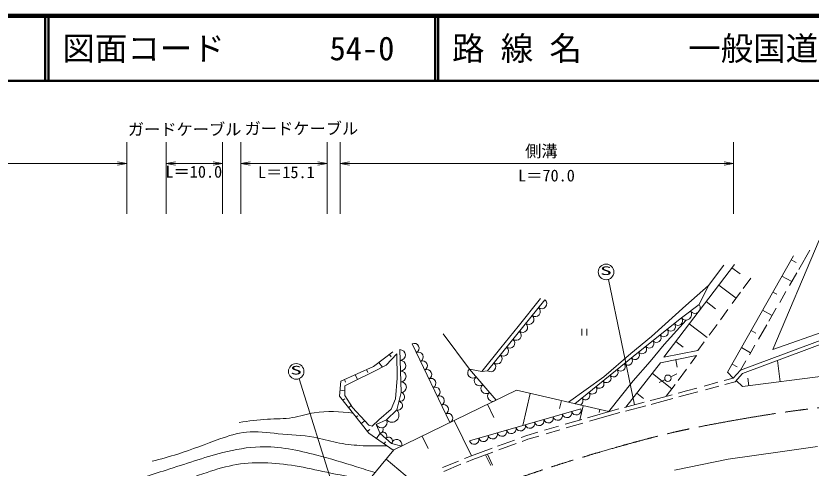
# Model space of a CAD drawing. Units: millimetres, scale not verified. Extents: x 40000 to 680000, y 20000 to 380000.
# Drawn here: x 113219 to 235658, y 310428 to 380000 of the extents above; entities that cross this region are included whole.
import ezdxf
from ezdxf.enums import TextEntityAlignment as Align

# ---------------------------------------------------------------- set-up
doc = ezdxf.new("R2010")
doc.units = ezdxf.units.MM
doc.header["$LTSCALE"] = 1000
doc.linetypes.add('CHAIN', pattern=[18.5, 12, -1.5, 3.5, -1.5])
for name, color, linetype, lineweight in [('M-BGD', 7, 'Continuous', 13), ('M-BMK', 2, 'CHAIN', 13), ('M-STR-STR3', 7, 'Continuous', 13), ('M-STR-STRC', 7, 'Continuous', 13), ('M-TTL', 7, 'Continuous', 13), ('M-TTL-LINE', 7, 'Continuous', 50), ('M-TTL-TXT', 7, 'Continuous', 13)]:
    doc.layers.add(name, color=color, linetype=linetype, lineweight=lineweight)
doc.styles.add('ＭＳ ゴシック', font='')
doc.styles.get('ＭＳ ゴシック').set_extended_font_data('MS Gothic')

# ---------------------------------------------------------------- blocks, each defined once
blk = doc.blocks.new('open_arrow')
at = {"color": 0, "linetype": 'Continuous', "lineweight": -2}
blk.add_lwpolyline([(7.5, 1.25), (0, 0), (7.5, -1.25)], dxfattribs=at)

msp = doc.modelspace()

# ---------------------------------------------------------------- linework, layer by layer
at = {"layer": 'M-BGD'}
for p, q in [((236922, 345490), (229743, 328662)), ((232938, 343082), (222790, 325189)), ((233772, 341007), (235487, 343964)), ((223868, 341758), (212986, 327493)), ((219866, 338513), (222235, 341671)), ((233348, 342037), (232589, 342467)), ((224713, 340305), (223478, 341247)), ((232319, 338501), (233451, 340453)), ((225211, 338067), (226369, 339651)), ((232678, 339121), (231175, 339973)), ((216379, 335433), (219866, 338513)), ((218424, 335596), (219866, 338513)), ((224106, 336556), (221447, 338584)), ((223501, 335729), (224798, 337503)), ((230399, 337162), (229780, 337514)), ((230822, 335918), (231789, 337586)), ((185830, 325409), (194660, 336332)), ((190560, 332232), (193986, 336537)), ((215728, 333531), (218424, 335596)), ((220934, 334945), (219503, 336036)), ((211062, 330695), (216379, 335433)), ((221687, 333248), (222855, 334846)), ((229646, 333891), (228193, 334715)), ((229138, 333015), (230300, 335018)), ((209077, 328280), (215728, 333531)), ((213033, 329435), (216429, 333199)), ((187866, 328952), (190560, 332232)), ((200367, 330844), (200367, 331844)), ((201117, 331844), (201117, 330844)), ((219680, 330504), (216900, 332624)), ((219954, 330879), (221172, 332545)), ((227549, 330273), (228828, 332479)), ((183057, 325672), (178987, 331082)), ((207904, 328063), (211062, 330695)), ((224773, 325485), (239639, 331046)), ((227149, 331175), (226419, 331589)), ((229743, 328662), (238216, 331662)), ((180057, 317427), (174223, 329543)), ((210862, 326810), (213033, 329435)), ((215969, 329013), (214816, 329892)), ((218231, 328522), (219198, 329845)), ((225118, 324973), (239849, 330484)), ((168277, 326083), (171274, 328297)), ((172535, 322049), (172337, 328650)), ((184952, 325291), (187866, 328952)), ((204701, 324709), (209077, 328280)), ((212986, 327493), (218231, 328522)), ((226333, 328176), (224934, 328969)), ((226160, 327877), (227008, 329340)), ((171890, 328005), (170252, 326268)), ((170993, 327520), (170721, 327888)), ((171940, 324283), (171890, 328005)), ((203745, 324484), (207904, 328063)), ((218035, 327738), (212495, 326611)), ((215046, 325937), (214813, 327082)), ((218035, 327738), (217069, 326444)), ((224773, 325485), (225621, 326948)), ((230466, 326974), (230882, 323722)), ((163255, 323788), (168277, 326083)), ((170252, 326268), (168118, 325176)), ((169653, 325961), (169109, 326697)), ((212495, 326611), (207111, 319816)), ((208237, 323869), (210862, 326810)), ((224261, 325999), (223496, 326433)), ((168118, 325176), (165289, 323786)), ((165825, 324049), (165480, 324804)), ((167384, 325137), (167181, 325582)), ((187142, 320877), (183057, 325672)), ((183057, 325672), (184952, 325291)), ((184952, 325291), (185830, 325409)), ((198317, 320547), (203745, 324484)), ((199269, 320327), (204701, 324709)), ((214219, 322625), (211220, 325002)), ((214063, 324468), (214963, 324908)), ((216466, 325636), (215180, 323913)), ((222790, 325189), (223650, 324255)), ((223650, 324255), (224773, 325485)), ((223975, 323721), (225118, 324973)), ((225094, 322983), (237858, 324614)), ((163066, 321493), (163255, 323788)), ((163985, 323630), (163799, 324036)), ((165289, 323786), (163850, 323091)), ((171691, 321106), (171940, 324283)), ((204451, 319094), (208237, 323869)), ((213163, 324038), (212253, 323618)), ((214705, 323277), (213361, 321475)), ((219168, 323051), (221315, 323627)), ((222292, 323890), (223650, 324255)), ((222399, 323297), (223975, 323721)), ((224128, 323888), (225094, 322983)), ((225916, 324254), (226062, 323107)), ((163850, 322334), (163140, 322392)), ((163850, 323091), (163850, 321603)), ((171418, 313221), (190281, 322405)), ((171890, 319369), (172535, 322049)), ((190281, 322405), (204519, 319113)), ((215197, 321977), (216484, 322330)), ((216484, 322330), (218043, 322748)), ((216641, 321751), (218202, 322170)), ((219399, 322491), (221470, 323048)), ((167575, 315823), (163066, 321493)), ((163845, 321107), (163555, 320877)), ((163850, 321603), (165041, 319766)), ((170997, 319468), (171691, 321106)), ((191262, 316972), (192404, 321914)), ((196923, 319601), (197201, 320805)), ((209861, 321148), (208820, 321973)), ((210897, 320807), (211404, 320939)), ((211404, 320939), (214262, 321722)), ((211559, 320360), (214378, 321131)), ((215294, 321382), (216641, 321751)), ((164861, 320044), (164467, 319731)), ((165041, 319766), (167572, 317037)), ((186831, 318199), (185837, 320241)), ((200070, 317836), (200576, 320025)), ((206940, 319771), (209978, 320566)), ((207060, 319183), (210218, 320009)), ((211038, 320223), (211559, 320360)), ((165842, 318479), (165609, 318294)), ((169111, 317831), (170997, 319468)), ((170302, 317831), (171890, 319369)), ((200225, 319543), (183061, 314621)), ((201216, 318165), (205478, 319389)), ((201547, 317636), (205643, 318812)), ((203020, 319005), (203120, 319437)), ((205478, 319389), (206068, 319543)), ((205630, 318808), (206225, 318964)), ((166939, 317719), (166405, 317294)), ((168068, 316888), (169111, 317831)), ((168714, 317136), (170302, 317831)), ((169309, 315746), (168714, 317136)), ((183348, 312317), (180706, 317743)), ((197802, 317185), (200374, 317923)), ((197969, 316609), (200521, 317341)), ((167699, 316377), (167353, 316102)), ((167572, 317037), (168068, 316888)), ((191873, 315437), (193594, 315944)), ((194627, 316249), (196789, 316886)), ((194861, 315692), (196987, 316319)), ((197927, 316596), (197969, 316609)), ((171328, 313177), (167575, 315823)), ((169295, 315779), (168744, 314998)), ((171046, 314208), (169309, 315746)), ((176705, 313434), (175775, 315342)), ((187364, 313787), (189966, 314739)), ((190993, 315115), (191873, 315437)), ((191152, 314534), (192061, 314867)), ((192061, 314867), (193744, 315363)), ((170152, 314450), (169943, 314153)), ((172632, 313812), (171046, 314208)), ((183357, 312321), (186534, 313483)), ((187565, 313221), (190221, 314193)), ((231276, 312977), (236630, 313736)), ((162874, 302956), (171418, 313221)), ((182307, 311889), (183357, 312321)), ((183574, 311761), (186632, 312880)), ((185533, 312478), (186331, 310805)), ((185816, 312582), (186617, 310901)), ((222896, 311814), (231276, 312977)), ((174152, 308534), (170233, 311797)), ((178929, 310499), (181345, 311493)), ((179096, 309919), (181738, 311006)), ((182583, 311353), (183574, 311761)), ((214615, 310084), (222896, 311814))]:
    msp.add_line(p, q, dxfattribs=at)
msp.add_circle((213613, 324245), 500, dxfattribs=at)
for centre, radius, start, end in [((194170, 335725), 780, 231.05101, 51.05101), ((217750, 335080), 849, 217.46055, 37.46055), ((193188, 334512), 780, 231.05101, 51.05101), ((216402, 334047), 849, 217.46055, 37.46055), ((192207, 333298), 780, 231.05101, 51.05101), ((215174, 333093), 706, 218.29016, 38.29016), ((191226, 332084), 780, 231.05101, 51.05101), ((214065, 332218), 706, 218.29016, 38.29016), ((190245, 330870), 780, 231.05101, 51.05101), ((211848, 330468), 706, 218.29016, 38.29016), ((212957, 331343), 706, 218.29016, 38.29016), ((174547, 328870), 747, 295.71113, 115.71113), ((189264, 329657), 780, 231.05101, 51.05101), ((210740, 329593), 706, 218.29016, 38.29016), ((172361, 327825), 826, 271.72266, 91.72266), ((175195, 327524), 747, 295.71113, 115.71113), ((188283, 328443), 780, 231.05101, 51.05101), ((208530, 327834), 706, 219.21445, 39.21445), ((209631, 328718), 706, 218.29016, 38.29016), ((172411, 326175), 826, 271.72266, 91.72266), ((175843, 326178), 747, 295.71113, 115.71113), ((187302, 327229), 780, 231.05101, 51.05101), ((207436, 326941), 706, 219.21445, 39.21445), ((186321, 326015), 780, 231.05101, 51.05101), ((206342, 326048), 706, 219.21445, 39.21445), ((172461, 324525), 826, 271.72266, 91.72266), ((176491, 324832), 747, 295.71113, 115.71113), ((183567, 325073), 787, 130.42425, 310.42425), ((184589, 323874), 787, 130.42425, 310.42425), ((204158, 324271), 698, 218.89291, 38.89291), ((205248, 325156), 706, 219.21445, 39.21445), ((172510, 322874), 826, 271.72266, 91.72266), ((177140, 323485), 747, 295.71113, 115.71113), ((185610, 322675), 787, 130.42425, 310.42425), ((203072, 323395), 698, 218.89291, 38.89291), ((172374, 321379), 689, 256.46414, 76.46414), ((177788, 322139), 747, 295.71113, 115.71113), ((186631, 321476), 787, 130.42425, 310.42425), ((200899, 321642), 698, 218.89291, 38.89291), ((201985, 322518), 698, 218.89291, 38.89291), ((178436, 320793), 747, 295.71113, 115.71113), ((199812, 320765), 698, 295.07162, 38.89291), ((172051, 320039), 689, 256.46414, 76.46414), ((179084, 319446), 747, 295.71113, 115.71113), ((171096, 318600), 1106, 224.09062, 44.09062), ((179733, 318100), 747, 295.71113, 115.71113), ((196649, 318518), 744, 196.00326, 16.00326), ((198080, 318928), 744, 196.00326, 16.00326), ((199510, 319338), 744, 196.00326, 16.00326), ((169508, 317483), 867, 203.62938, 23.62938), ((192358, 317287), 744, 196.00326, 16.00326), ((193789, 317697), 744, 196.00326, 16.00326), ((195219, 318107), 744, 196.00326, 16.00326), ((169011, 316441), 756, 293.19859, 15.87472), ((169743, 315361), 580, 318.46823, 138.46823), ((188067, 316056), 744, 196.00326, 16.00326), ((189498, 316467), 744, 196.00326, 16.00326), ((190928, 316877), 744, 196.00326, 16.00326), ((170612, 314592), 580, 318.46823, 138.46823), ((171839, 314010), 817, 345.99472, 165.99472), ((183777, 314826), 744, 196.00326, 16.00326), ((185207, 315236), 744, 196.00326, 16.00326), ((186637, 315646), 744, 196.00326, 16.00326)]:
    msp.add_arc(centre, radius, start, end, dxfattribs=at)
for points, knots in [([(165141, 318883), (163127, 319080), (161113, 319277), (159158, 318941), (158036, 318748), (156933, 318379), (155805, 318196), (154539, 317990), (153242, 318018), (151957, 317948), (150498, 317867), (149055, 317659), (147611, 317451)], [0, 0, 0, 0, 1, 1, 1, 2, 2, 2, 3, 3, 3, 4, 4, 4, 4]), ([(170346, 313869), (168958, 313846), (167570, 313823), (166185, 313900), (164981, 313967), (163780, 314109), (162598, 314355), (161429, 314598), (160280, 314943), (159113, 315163), (157307, 315504), (155459, 315545), (153606, 315719), (151964, 315873), (150318, 316131), (148706, 315971), (147317, 315834), (145953, 315388), (144614, 314911), (142437, 314134), (140326, 313276), (138148, 312587), (136850, 312176), (135529, 311826), (134207, 311475)], [0, 0, 0, 0, 1, 1, 1, 2, 2, 2, 3, 3, 3, 4, 4, 4, 5, 5, 5, 6, 6, 6, 7, 7, 7, 8, 8, 8, 8]), ([(96397, 294959), (97431, 294396), (98465, 293833), (99355, 293025), (100128, 292324), (100793, 291439), (101688, 291034), (102752, 290552), (104142, 290749), (105329, 291205), (106923, 291817), (108151, 292896), (109311, 294049), (111177, 295903), (112866, 297948), (114865, 299624), (116840, 301281), (119116, 302577), (121393, 303848), (123908, 305252), (126425, 306625), (129073, 307688), (131445, 308641), (133923, 309344), (136369, 310121), (139266, 311040), (142118, 312063), (145073, 312809), (146964, 313286), (148897, 313649), (150834, 313705), (153756, 313788), (156685, 313170), (159538, 312425), (161613, 311882), (163649, 311272), (165682, 310633), (166626, 310336), (167569, 310033), (168513, 309730)], [0, 0, 0, 0, 1, 1, 1, 2, 2, 2, 3, 3, 3, 4, 4, 4, 5, 5, 5, 6, 6, 6, 7, 7, 7, 8, 8, 8, 9, 9, 9, 10, 10, 10, 11, 11, 11, 12, 12, 12, 13, 13, 13, 13]), ([(167581, 308611), (165612, 308934), (163643, 309256), (161689, 309657), (160071, 309989), (158464, 310374), (156839, 310667), (155238, 310956), (153620, 311153), (151990, 311223), (150385, 311291), (148769, 311235), (147190, 310970), (145645, 310711), (144137, 310253), (142644, 309758), (140906, 309181), (139189, 308554), (137441, 308040), (135521, 307476), (133564, 307048), (131631, 306474), (129856, 305947), (128102, 305296), (126529, 304352), (125068, 303476), (123764, 302347), (122386, 301321), (120656, 300033), (118811, 298909), (117133, 297583), (115138, 296007), (113381, 294146), (111519, 292367), (110475, 291370), (109398, 290398), (108109, 289753), (107017, 289207), (105774, 288895), (104585, 288844), (103315, 288789), (102107, 289032), (100834, 289867), (99919, 290467), (98971, 291373), (98334, 291117), (97799, 290902), (97483, 289872), (97424, 288957), (97297, 286965), (98395, 285526), (98447, 283956), (98487, 282778), (97938, 281526), (97389, 280274)], [0, 0, 0, 0, 1, 1, 1, 2, 2, 2, 3, 3, 3, 4, 4, 4, 5, 5, 5, 6, 6, 6, 7, 7, 7, 8, 8, 8, 9, 9, 9, 10, 10, 10, 11, 11, 11, 12, 12, 12, 13, 13, 13, 14, 14, 14, 15, 15, 15, 16, 16, 16, 17, 17, 17, 18, 18, 18, 18])]:
    msp.add_open_spline(points, degree=3, knots=knots, dxfattribs=at)
at = {"layer": 'M-BMK'}
msp.add_open_spline([(182998, 306068), (186397, 307350), (189796, 308631), (193234, 309799), (196893, 311042), (200596, 312157), (204312, 313230), (207820, 314243), (211340, 315219), (214899, 316024), (217337, 316575), (219792, 317047), (222252, 317494), (224763, 317951), (227277, 318383), (229800, 318769), (232844, 319234), (235900, 319632), (238966, 319896), (241754, 320137), (244550, 320267), (247348, 320386), (250582, 320525), (253818, 320650), (257053, 320631), (260139, 320614), (263225, 320467), (266310, 320319)], degree=3, knots=[0, 0, 0, 0, 1, 1, 1, 2, 2, 2, 3, 3, 3, 4, 4, 4, 5, 5, 5, 6, 6, 6, 7, 7, 7, 8, 8, 8, 9, 9, 9, 9], dxfattribs=at)
at = {"layer": 'M-STR-STR3'}
for p, q in [((130297, 349534), (130297, 360573)), ((136354, 349534), (136354, 360573)), ((145024, 349534), (145024, 360573)), ((147855, 349534), (147855, 360573)), ((161160, 349534), (161160, 360573)), ((163147, 349534), (163147, 360573)), ((223702, 349534), (223702, 360573)), ((76713, 357284), (130297, 357284)), ((136354, 357284), (145024, 357284)), ((147855, 357284), (161160, 357284)), ((163147, 357284), (223702, 357284))]:
    msp.add_line(p, q, dxfattribs=at)
at = {"layer": 'M-STR-STRC'}
for p, q in [((204464, 339462), (208450, 320167)), ((156817, 324180), (163406, 303221))]:
    msp.add_line(p, q, dxfattribs=at)
for centre in [(204094, 340603), (156377, 325296)]:
    msp.add_circle(centre, 1200, dxfattribs=at)
at = {"layer": 'M-TTL', "color": 2, "lineweight": 140}
msp.add_line((680000, 380000), (40000, 380000), dxfattribs=at)
at = {"layer": 'M-TTL-LINE'}
for p, q in [((117750, 380000), (117750, 370000)), ((118250, 380000), (118250, 370000)), ((177750, 380000), (177750, 370000)), ((178250, 380000), (178250, 370000)), ((40000, 370000), (680000, 370000))]:
    msp.add_line(p, q, dxfattribs=at)

# ---------------------------------------------------------------- block references
at = {"layer": 'M-STR-STR3', "xscale": 193, "yscale": 193, "rotation": 180}
for p in [(130297, 357284), (145024, 357284), (161160, 357284), (223702, 357284)]:
    msp.add_blockref('open_arrow', p, dxfattribs=at)
at = {"layer": 'M-STR-STR3', "xscale": 193, "yscale": 193}
for p in [(136354, 357284), (147855, 357284), (163147, 357284)]:
    msp.add_blockref('open_arrow', p, dxfattribs=at)

# ---------------------------------------------------------------- texts
at = {"layer": 'M-STR-STR3', "style": 'ＭＳ ゴシック'}
for s, p in [('ガードケーブル', (130447, 361074)), ('ガードケーブル', (148426, 361208)), ('側溝', (191622, 357739)), ('L＝10.0', (136242, 354555)), ('L＝15.1', (150490, 354487)), ('L＝70.0', (190545, 353979))]:
    msp.add_text(s, height=1833, dxfattribs=at).set_placement(p, align=Align.BOTTOM_LEFT)
at = {"layer": 'M-STR-STRC', "style": 'ＭＳ ゴシック', "width": 2}
for p in [(203175, 339740), (155459, 324434)]:
    msp.add_text('S', height=1320, dxfattribs=at).set_placement(p, align=Align.BOTTOM_LEFT)
at = {"layer": 'M-TTL-TXT', "style": 'ＭＳ ゴシック'}
for s, p in [('図面コード', (120380, 375000)), ('路 線 名', (180380, 375000)), ('一般国道262号', (216734, 375000)), ('54-0', (161521, 375000))]:
    msp.add_text(s, height=3666, dxfattribs=at).set_placement(p, align=Align.MIDDLE_LEFT)

doc.saveas('drawing.dxf')
